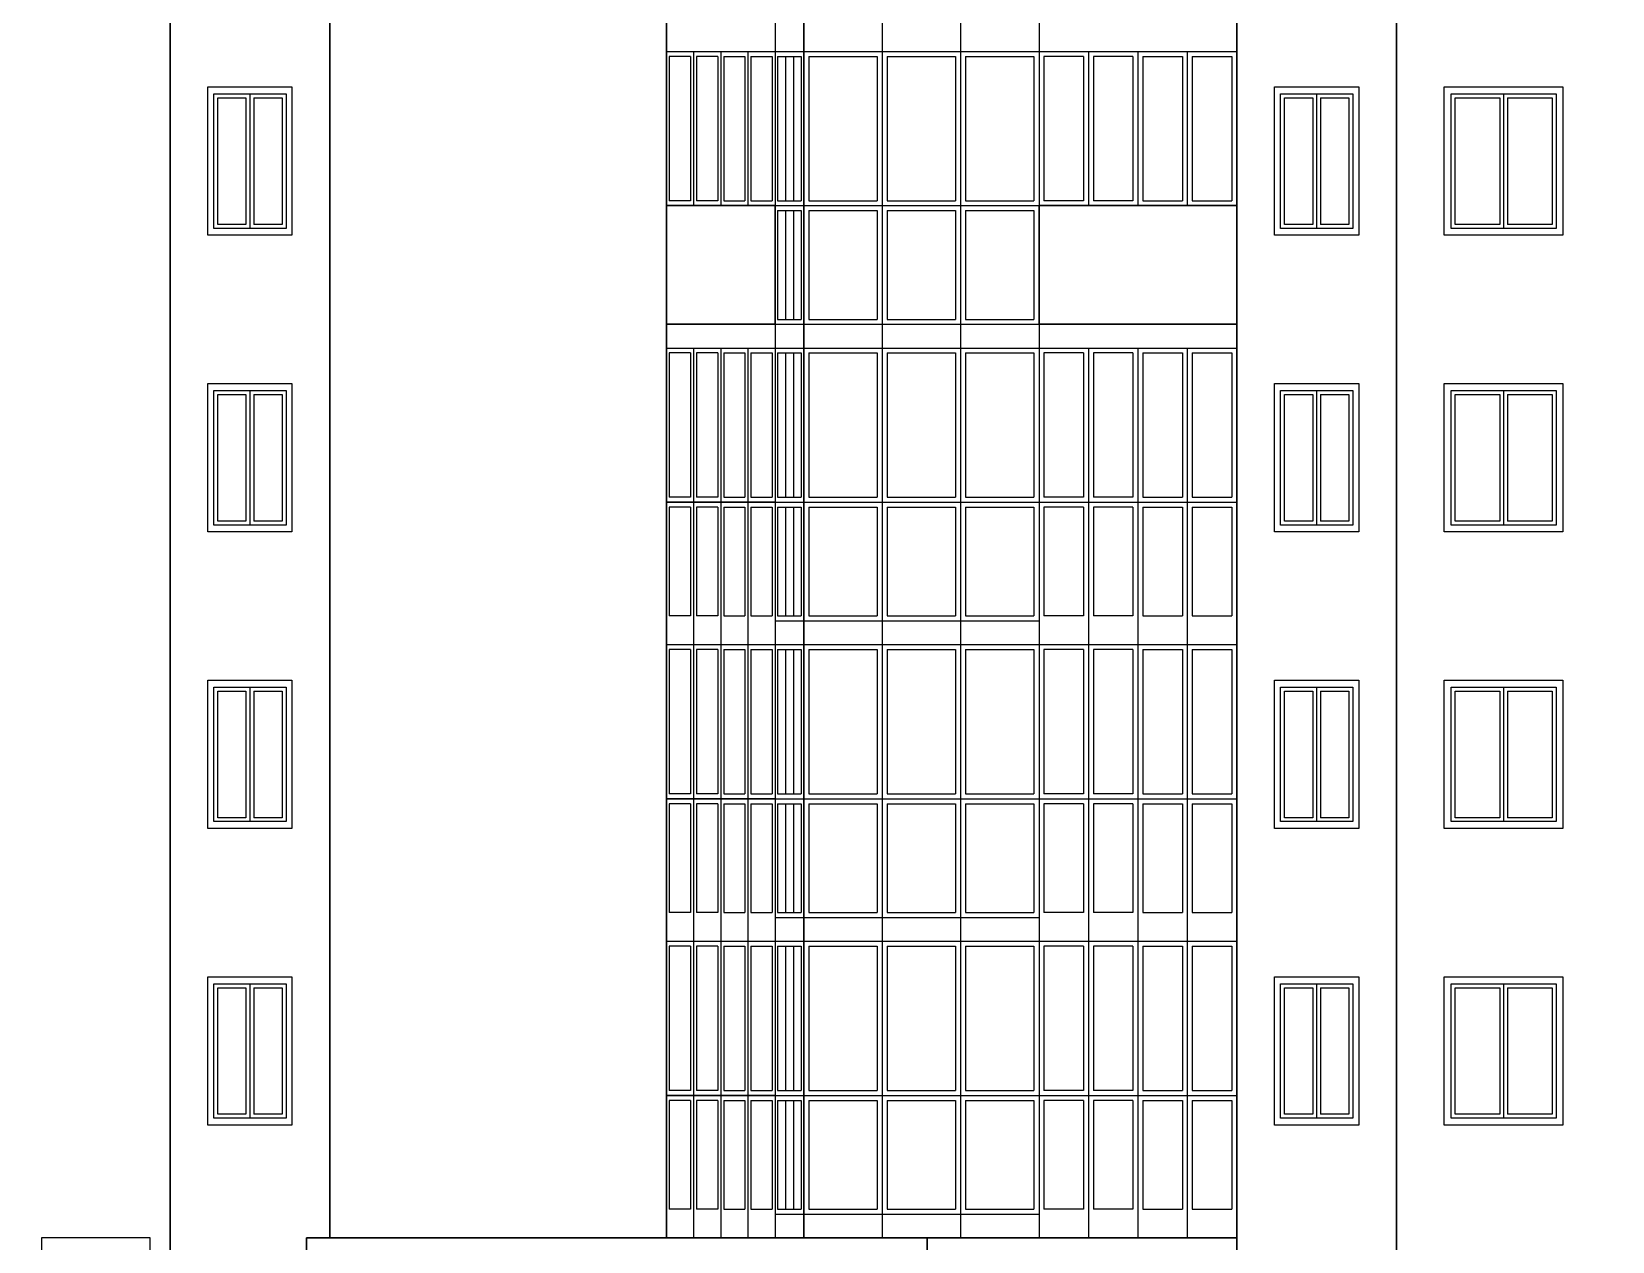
# Model space of a CAD drawing. Header units: inches. Extents: x -634 to 3638, y -6930911 to 5552.
# Drawn here: x 1330.36 to 1345.79, y 3483.68 to 3495.48 of the extents above; entities that cross this region are included whole.
import ezdxf

# ---------------------------------------------------------------- set-up
doc = ezdxf.new("R2010")
doc.units = ezdxf.units.IN
doc.header["$MEASUREMENT"] = 0
doc.linetypes.add('Dashed', pattern=[1128.888893, 564.444447, -564.444447])
for name, color, linetype, lineweight in [('ELEV', 134, 'Continuous', 18), ('фасады', 7, 'Continuous', 30), ('фасады2', 7, 'Continuous', 25)]:
    doc.layers.add(name, color=color, linetype=linetype, lineweight=lineweight)

msp = doc.modelspace()

# ---------------------------------------------------------------- hatches: boundary and pattern name
at = {"layer": 'ELEV', "linetype": 'Continuous'}
h = msp.add_hatch(dxfattribs=at)
h.set_pattern_fill('ANSI31', color=256, scale=0.01044, style=0)
h.set_pattern_definition([(45, (1262.311104, 3366.587935), (-0.02343928418428, 0.02343928418428), [])])
edge = h.paths.add_edge_path()
edge.add_ellipse((1445.78234, 3471.96182), major_axis=(0, 6932302.83262), ratio=0.00000001506, start_angle=89.999976115149, end_angle=270.000023884851)
edge.add_line((1445.67794, 3474.85168), (1445.67794, 3528.48347))
edge.add_line((1445.67794, 3528.48347), (1445.88675, 3528.48347))
edge.add_line((1445.88675, 3528.48347), (1445.88675, 3474.85168))

# ---------------------------------------------------------------- linework, layer by layer
at = {"layer": 'фасады', "color": 7, "ltscale": 100}
for points in [[(1336.55862, 3483.71508), (1336.55862, 3509.76021)], [(1337.89946, 3509.76021), (1337.89946, 3483.71508)], [(1342.12456, 3509.76021), (1342.12456, 3483.71508)]]:
    msp.add_lwpolyline(points, dxfattribs=at)
at = {"layer": 'фасады', "color": 7, "linetype": 'Dashed', "ltscale": 100}
for points in [[(1331.71519, 3498.1846), (1331.71519, 3495.2907)], [(1333.275, 3498.1846), (1333.275, 3495.2907)], [(1343.68437, 3498.1846), (1343.68437, 3495.2907)], [(1331.71519, 3495.2907), (1331.71519, 3492.39679)], [(1333.275, 3495.2907), (1333.275, 3492.39679)], [(1343.68437, 3495.2907), (1343.68437, 3492.39679)], [(1331.71519, 3492.39679), (1331.71519, 3489.50289)], [(1333.275, 3492.39679), (1333.275, 3489.50289)], [(1343.68437, 3492.39679), (1343.68437, 3489.50289)], [(1331.71519, 3489.50289), (1331.71519, 3486.60899)], [(1333.275, 3489.50289), (1333.275, 3486.60899)], [(1343.68437, 3489.50289), (1343.68437, 3486.60899)], [(1331.71519, 3486.60899), (1331.71519, 3483.71508)], [(1333.275, 3486.60899), (1333.275, 3483.71508)], [(1343.68437, 3486.60899), (1343.68437, 3483.71508)], [(1331.71519, 3483.71508), (1331.71519, 3479.95301)], [(1333.04735, 3483.71508), (1333.04735, 3480.10735)], [(1333.04735, 3483.71508), (1342.12456, 3483.71508)], [(1339.10525, 3483.71508), (1339.10525, 3480.10735)], [(1342.12456, 3483.71508), (1342.12456, 3480.10735)], [(1343.68437, 3483.71508), (1343.68437, 3479.95301)]]:
    msp.add_lwpolyline(points, dxfattribs=at)
at = {"layer": 'фасады', "color": 7, "ltscale": 100}
for points in [[(1336.55862, 3493.78587), (1337.61972, 3493.78587), (1337.61972, 3492.62831), (1336.55862, 3492.62831)], [(1342.12456, 3493.78587), (1340.19529, 3493.78587), (1340.19529, 3492.62831), (1342.12456, 3492.62831)]]:
    msp.add_lwpolyline(points, close=True, dxfattribs=at)
at = {"layer": 'фасады2', "color": 7, "ltscale": 100}
for p, q in [((1332.14301, 3493.564), (1332.14301, 3494.8759)), ((1332.14301, 3494.8759), (1332.84719, 3494.8759)), ((1332.18159, 3493.60259), (1332.18159, 3494.83732)), ((1332.18159, 3494.83732), (1332.45651, 3494.83732)), ((1332.53368, 3494.83732), (1332.8086, 3494.83732)), ((1332.8086, 3494.83732), (1332.8086, 3493.60259)), ((1332.84719, 3494.8759), (1332.84719, 3493.564)), ((1342.55237, 3493.564), (1342.55237, 3494.8759)), ((1342.55237, 3494.8759), (1343.25656, 3494.8759)), ((1342.59096, 3493.60259), (1342.59096, 3494.83732)), ((1342.59096, 3494.83732), (1342.86588, 3494.83732)), ((1342.94305, 3494.83732), (1343.21797, 3494.83732)), ((1343.21797, 3494.83732), (1343.21797, 3493.60259)), ((1343.25656, 3494.8759), (1343.25656, 3493.564)), ((1337.61972, 3493.78587), (1336.55862, 3493.78587)), ((1342.12456, 3493.78587), (1340.19529, 3493.78587)), ((1332.84719, 3493.564), (1332.14301, 3493.564)), ((1332.45651, 3493.60259), (1332.18159, 3493.60259)), ((1332.8086, 3493.60259), (1332.53368, 3493.60259)), ((1343.25656, 3493.564), (1342.55237, 3493.564)), ((1342.86588, 3493.60259), (1342.59096, 3493.60259)), ((1343.21797, 3493.60259), (1342.94305, 3493.60259)), ((1332.14301, 3490.6701), (1332.14301, 3491.982)), ((1332.14301, 3491.982), (1332.84719, 3491.982)), ((1332.18159, 3490.70868), (1332.18159, 3491.94341)), ((1332.18159, 3491.94341), (1332.45651, 3491.94341)), ((1332.53368, 3491.94341), (1332.8086, 3491.94341)), ((1332.8086, 3491.94341), (1332.8086, 3490.70868)), ((1332.84719, 3491.982), (1332.84719, 3490.6701)), ((1342.55237, 3490.6701), (1342.55237, 3491.982)), ((1342.55237, 3491.982), (1343.25656, 3491.982)), ((1342.59096, 3490.70868), (1342.59096, 3491.94341)), ((1342.59096, 3491.94341), (1342.86588, 3491.94341)), ((1342.94305, 3491.94341), (1343.21797, 3491.94341)), ((1343.21797, 3491.94341), (1343.21797, 3490.70868)), ((1343.25656, 3491.982), (1343.25656, 3490.6701)), ((1337.61972, 3490.89196), (1336.55862, 3490.89196)), ((1332.84719, 3490.6701), (1332.14301, 3490.6701)), ((1332.45651, 3490.70868), (1332.18159, 3490.70868)), ((1332.8086, 3490.70868), (1332.53368, 3490.70868)), ((1343.25656, 3490.6701), (1342.55237, 3490.6701)), ((1342.86588, 3490.70868), (1342.59096, 3490.70868)), ((1343.21797, 3490.70868), (1342.94305, 3490.70868)), ((1332.14301, 3487.77619), (1332.14301, 3489.0881)), ((1332.14301, 3489.0881), (1332.84719, 3489.0881)), ((1332.84719, 3489.0881), (1332.84719, 3487.77619)), ((1342.55237, 3487.77619), (1342.55237, 3489.0881)), ((1342.55237, 3489.0881), (1343.25656, 3489.0881)), ((1343.25656, 3489.0881), (1343.25656, 3487.77619)), ((1332.18159, 3487.81478), (1332.18159, 3489.04951)), ((1332.18159, 3489.04951), (1332.45651, 3489.04951)), ((1332.53368, 3489.04951), (1332.8086, 3489.04951)), ((1332.8086, 3489.04951), (1332.8086, 3487.81478)), ((1342.59096, 3487.81478), (1342.59096, 3489.04951)), ((1342.59096, 3489.04951), (1342.86588, 3489.04951)), ((1342.94305, 3489.04951), (1343.21797, 3489.04951)), ((1343.21797, 3489.04951), (1343.21797, 3487.81478)), ((1337.61972, 3487.99806), (1336.55862, 3487.99806)), ((1332.84719, 3487.77619), (1332.14301, 3487.77619)), ((1332.45651, 3487.81478), (1332.18159, 3487.81478)), ((1332.8086, 3487.81478), (1332.53368, 3487.81478)), ((1343.25656, 3487.77619), (1342.55237, 3487.77619)), ((1342.86588, 3487.81478), (1342.59096, 3487.81478)), ((1343.21797, 3487.81478), (1342.94305, 3487.81478)), ((1332.14301, 3484.88229), (1332.14301, 3486.19419)), ((1332.14301, 3486.19419), (1332.84719, 3486.19419)), ((1332.84719, 3486.19419), (1332.84719, 3484.88229)), ((1342.55237, 3484.88229), (1342.55237, 3486.19419)), ((1342.55237, 3486.19419), (1343.25656, 3486.19419)), ((1343.25656, 3486.19419), (1343.25656, 3484.88229)), ((1332.18159, 3484.92088), (1332.18159, 3486.15561)), ((1332.18159, 3486.15561), (1332.45651, 3486.15561)), ((1332.53368, 3486.15561), (1332.8086, 3486.15561)), ((1332.8086, 3486.15561), (1332.8086, 3484.92088)), ((1342.59096, 3484.92088), (1342.59096, 3486.15561)), ((1342.59096, 3486.15561), (1342.86588, 3486.15561)), ((1342.94305, 3486.15561), (1343.21797, 3486.15561)), ((1343.21797, 3486.15561), (1343.21797, 3484.92088)), ((1337.61972, 3485.10416), (1336.55862, 3485.10416)), ((1332.84719, 3484.88229), (1332.14301, 3484.88229)), ((1332.45651, 3484.92088), (1332.18159, 3484.92088)), ((1332.8086, 3484.92088), (1332.53368, 3484.92088)), ((1343.25656, 3484.88229), (1342.55237, 3484.88229)), ((1342.86588, 3484.92088), (1342.59096, 3484.92088)), ((1343.21797, 3484.92088), (1342.94305, 3484.92088))]:
    msp.add_line(p, q, dxfattribs=at)
at = {"layer": 'фасады2', "color": 7, "linetype": 'Dashed', "ltscale": 100}
for points in [[(1336.55862, 3498.1846), (1336.55862, 3495.2907)], [(1336.55862, 3498.1846), (1336.55862, 3495.2907)], [(1337.61972, 3498.1846), (1337.61972, 3495.2907)], [(1337.61972, 3498.1846), (1337.61972, 3495.2907)], [(1337.89946, 3498.1846), (1337.89946, 3495.2907)], [(1337.89946, 3498.1846), (1337.89946, 3495.2907)], [(1338.66442, 3498.1846), (1338.66442, 3495.2907)], [(1339.42937, 3498.1846), (1339.42937, 3495.2907)], [(1340.19529, 3498.1846), (1340.19529, 3495.2907)], [(1340.19529, 3498.1846), (1340.19529, 3495.2907)], [(1342.12456, 3498.1846), (1342.12456, 3495.2907)], [(1342.12456, 3498.1846), (1342.12456, 3495.2907)], [(1336.55862, 3495.2907), (1336.55862, 3492.39679)], [(1336.55862, 3495.2907), (1342.12456, 3495.2907)], [(1336.82389, 3495.2907), (1336.82389, 3493.78587)], [(1337.08917, 3495.2907), (1337.08917, 3493.78587)], [(1337.35444, 3495.2907), (1337.35444, 3493.78587)], [(1337.61972, 3495.2907), (1337.61972, 3492.39679)], [(1337.89946, 3495.2907), (1337.89946, 3492.39679)], [(1338.66442, 3495.2907), (1338.66442, 3492.39679)], [(1339.42937, 3495.2907), (1339.42937, 3492.39679)], [(1340.19529, 3495.2907), (1340.19529, 3492.39679)], [(1340.67761, 3495.2907), (1340.67761, 3493.78587)], [(1341.15992, 3495.2907), (1341.15992, 3493.78587)], [(1341.64224, 3495.2907), (1341.64224, 3493.78587)], [(1342.12456, 3495.2907), (1342.12456, 3492.39679)], [(1336.58756, 3495.24246), (1336.58756, 3493.8341)], [(1336.79495, 3495.24246), (1336.58756, 3495.24246)], [(1336.79495, 3495.24246), (1336.79495, 3493.8341)], [(1336.85283, 3495.24246), (1336.85283, 3493.8341)], [(1337.06023, 3495.24246), (1336.85283, 3495.24246)], [(1337.06023, 3495.24246), (1337.06023, 3493.8341)], [(1337.11811, 3495.24246), (1337.11811, 3493.8341)], [(1337.11811, 3495.24246), (1337.3255, 3495.24246)], [(1337.3255, 3495.24246), (1337.3255, 3493.8341)], [(1337.38338, 3495.24246), (1337.38338, 3493.8341)], [(1337.38338, 3495.24246), (1337.59078, 3495.24246)], [(1337.59078, 3495.24246), (1337.59078, 3493.8341)], [(1337.64383, 3495.24246), (1337.87534, 3495.24246)], [(1337.94769, 3495.24246), (1338.61618, 3495.24246)], [(1338.71265, 3495.24246), (1339.38114, 3495.24246)], [(1339.4776, 3495.24246), (1340.14609, 3495.24246)], [(1340.62938, 3495.24246), (1340.24352, 3495.24246)], [(1340.62938, 3495.24246), (1340.62938, 3493.8341)], [(1340.72584, 3495.24246), (1340.72584, 3493.8341)], [(1341.11169, 3495.24246), (1340.72584, 3495.24246)], [(1341.11169, 3495.24246), (1341.11169, 3493.8341)], [(1341.20816, 3495.24246), (1341.20816, 3493.8341)], [(1341.20816, 3495.24246), (1341.59401, 3495.24246)], [(1341.59401, 3495.24246), (1341.59401, 3493.8341)], [(1341.69047, 3495.24246), (1341.69047, 3493.8341)], [(1341.69047, 3495.24246), (1342.07633, 3495.24246)], [(1336.55862, 3493.78587), (1342.12456, 3493.78587)], [(1336.55862, 3493.78587), (1342.12456, 3493.78587)], [(1336.79495, 3493.8341), (1336.58756, 3493.8341)], [(1337.06023, 3493.8341), (1336.85283, 3493.8341)], [(1337.11811, 3493.8341), (1337.3255, 3493.8341)], [(1337.38338, 3493.8341), (1337.59078, 3493.8341)], [(1337.64383, 3493.8341), (1337.87534, 3493.8341)], [(1337.64383, 3493.73763), (1337.87534, 3493.73763)], [(1337.94769, 3493.8341), (1338.61618, 3493.8341)], [(1337.94769, 3493.73763), (1338.61618, 3493.73763)], [(1338.71265, 3493.8341), (1339.38114, 3493.8341)], [(1338.71265, 3493.73763), (1339.38114, 3493.73763)], [(1339.4776, 3493.8341), (1340.14609, 3493.8341)], [(1339.4776, 3493.73763), (1340.14609, 3493.73763)], [(1340.62938, 3493.8341), (1340.24352, 3493.8341)], [(1341.11169, 3493.8341), (1340.72584, 3493.8341)], [(1341.20816, 3493.8341), (1341.59401, 3493.8341)], [(1341.69047, 3493.8341), (1342.07633, 3493.8341)], [(1337.64383, 3492.67654), (1337.87534, 3492.67654)], [(1337.94769, 3492.67654), (1338.61618, 3492.67654)], [(1338.71265, 3492.67654), (1339.38114, 3492.67654)], [(1339.4776, 3492.67654), (1340.14609, 3492.67654)], [(1337.61972, 3492.62831), (1337.61972, 3489.7344)], [(1337.61972, 3492.62831), (1340.19529, 3492.62831)], [(1336.55862, 3492.39679), (1336.55862, 3489.50289)], [(1336.55862, 3492.39679), (1342.12456, 3492.39679)], [(1336.58756, 3492.34856), (1336.58756, 3490.94019)], [(1336.79495, 3492.34856), (1336.58756, 3492.34856)], [(1336.79495, 3492.34856), (1336.79495, 3490.94019)], [(1336.82389, 3492.39679), (1336.82389, 3489.50289)], [(1336.85283, 3492.34856), (1336.85283, 3490.94019)], [(1337.06023, 3492.34856), (1336.85283, 3492.34856)], [(1337.06023, 3492.34856), (1337.06023, 3490.94019)], [(1337.08917, 3492.39679), (1337.08917, 3489.50289)], [(1337.11811, 3492.34856), (1337.11811, 3490.94019)], [(1337.11811, 3492.34856), (1337.3255, 3492.34856)], [(1337.3255, 3492.34856), (1337.3255, 3490.94019)], [(1337.35444, 3492.39679), (1337.35444, 3489.50289)], [(1337.38338, 3492.34856), (1337.38338, 3490.94019)], [(1337.38338, 3492.34856), (1337.59078, 3492.34856)], [(1337.59078, 3492.34856), (1337.59078, 3490.94019)], [(1337.61972, 3492.39679), (1337.61972, 3489.50289)], [(1337.64383, 3492.34856), (1337.87534, 3492.34856)], [(1337.89946, 3492.39679), (1337.89946, 3489.50289)], [(1337.89946, 3492.39679), (1337.89946, 3489.50289)], [(1337.94769, 3492.34856), (1338.61618, 3492.34856)], [(1338.66442, 3492.39679), (1338.66442, 3489.50289)], [(1338.71265, 3492.34856), (1339.38114, 3492.34856)], [(1339.42937, 3492.39679), (1339.42937, 3489.50289)], [(1339.4776, 3492.34856), (1340.14609, 3492.34856)], [(1340.19529, 3492.39679), (1340.19529, 3489.50289)], [(1340.19529, 3492.39679), (1340.19529, 3489.50289)], [(1340.62938, 3492.34856), (1340.24352, 3492.34856)], [(1340.62938, 3492.34856), (1340.62938, 3490.94019)], [(1340.67761, 3492.39679), (1340.67761, 3489.50289)], [(1340.72584, 3492.34856), (1340.72584, 3490.94019)], [(1341.11169, 3492.34856), (1340.72584, 3492.34856)], [(1341.11169, 3492.34856), (1341.11169, 3490.94019)], [(1341.15992, 3492.39679), (1341.15992, 3489.50289)], [(1341.20816, 3492.34856), (1341.20816, 3490.94019)], [(1341.20816, 3492.34856), (1341.59401, 3492.34856)], [(1341.59401, 3492.34856), (1341.59401, 3490.94019)], [(1341.64224, 3492.39679), (1341.64224, 3489.50289)], [(1341.69047, 3492.34856), (1341.69047, 3490.94019)], [(1341.69047, 3492.34856), (1342.07633, 3492.34856)], [(1342.12456, 3492.39679), (1342.12456, 3489.50289)], [(1336.79495, 3490.94019), (1336.58756, 3490.94019)], [(1337.06023, 3490.94019), (1336.85283, 3490.94019)], [(1337.11811, 3490.94019), (1337.3255, 3490.94019)], [(1337.38338, 3490.94019), (1337.59078, 3490.94019)], [(1337.64383, 3490.94019), (1337.87534, 3490.94019)], [(1337.94769, 3490.94019), (1338.61618, 3490.94019)], [(1338.71265, 3490.94019), (1339.38114, 3490.94019)], [(1339.4776, 3490.94019), (1340.14609, 3490.94019)], [(1340.62938, 3490.94019), (1340.24352, 3490.94019)], [(1341.11169, 3490.94019), (1340.72584, 3490.94019)], [(1341.20816, 3490.94019), (1341.59401, 3490.94019)], [(1341.69047, 3490.94019), (1342.07633, 3490.94019)], [(1336.55862, 3490.89196), (1342.12456, 3490.89196)], [(1336.58756, 3490.84373), (1336.58756, 3489.78263)], [(1336.79495, 3490.84373), (1336.58756, 3490.84373)], [(1336.79495, 3490.84373), (1336.79495, 3489.78263)], [(1336.85283, 3490.84373), (1336.85283, 3489.78263)], [(1337.06023, 3490.84373), (1336.85283, 3490.84373)], [(1337.06023, 3490.84373), (1337.06023, 3489.78263)], [(1337.11811, 3490.84373), (1337.11811, 3489.78263)], [(1337.11811, 3490.84373), (1337.3255, 3490.84373)], [(1337.3255, 3490.84373), (1337.3255, 3489.78263)], [(1337.38338, 3490.84373), (1337.38338, 3489.78263)], [(1337.38338, 3490.84373), (1337.59078, 3490.84373)], [(1337.59078, 3490.84373), (1337.59078, 3489.78263)], [(1337.64383, 3490.84373), (1337.87534, 3490.84373)], [(1337.94769, 3490.84373), (1338.61618, 3490.84373)], [(1338.71265, 3490.84373), (1339.38114, 3490.84373)], [(1339.4776, 3490.84373), (1340.14609, 3490.84373)], [(1340.62938, 3490.84373), (1340.24352, 3490.84373)], [(1340.62938, 3490.84373), (1340.62938, 3489.78263)], [(1340.72584, 3490.84373), (1340.72584, 3489.78263)], [(1341.11169, 3490.84373), (1340.72584, 3490.84373)], [(1341.11169, 3490.84373), (1341.11169, 3489.78263)], [(1341.20816, 3490.84373), (1341.20816, 3489.78263)], [(1341.20816, 3490.84373), (1341.59401, 3490.84373)], [(1341.59401, 3490.84373), (1341.59401, 3489.78263)], [(1341.69047, 3490.84373), (1341.69047, 3489.78263)], [(1341.69047, 3490.84373), (1342.07633, 3490.84373)], [(1336.79495, 3489.78263), (1336.58756, 3489.78263)], [(1337.06023, 3489.78263), (1336.85283, 3489.78263)], [(1337.11811, 3489.78263), (1337.3255, 3489.78263)], [(1337.38338, 3489.78263), (1337.59078, 3489.78263)], [(1337.61972, 3489.7344), (1337.61972, 3486.8405)], [(1337.61972, 3489.7344), (1340.19529, 3489.7344)], [(1337.64383, 3489.78263), (1337.87534, 3489.78263)], [(1337.94769, 3489.78263), (1338.61618, 3489.78263)], [(1338.71265, 3489.78263), (1339.38114, 3489.78263)], [(1339.4776, 3489.78263), (1340.14609, 3489.78263)], [(1340.62938, 3489.78263), (1340.24352, 3489.78263)], [(1341.11169, 3489.78263), (1340.72584, 3489.78263)], [(1341.20816, 3489.78263), (1341.59401, 3489.78263)], [(1341.69047, 3489.78263), (1342.07633, 3489.78263)], [(1336.55862, 3489.50289), (1336.55862, 3486.60899)], [(1336.55862, 3489.50289), (1336.55862, 3486.60899)], [(1336.55862, 3489.50289), (1342.12456, 3489.50289)], [(1336.58756, 3489.45466), (1336.58756, 3488.04629)], [(1336.79495, 3489.45466), (1336.58756, 3489.45466)], [(1336.79495, 3489.45466), (1336.79495, 3488.04629)], [(1336.82389, 3489.50289), (1336.82389, 3486.60899)], [(1336.85283, 3489.45466), (1336.85283, 3488.04629)], [(1337.06023, 3489.45466), (1336.85283, 3489.45466)], [(1337.06023, 3489.45466), (1337.06023, 3488.04629)], [(1337.08917, 3489.50289), (1337.08917, 3486.60899)], [(1337.11811, 3489.45466), (1337.11811, 3488.04629)], [(1337.11811, 3489.45466), (1337.3255, 3489.45466)], [(1337.3255, 3489.45466), (1337.3255, 3488.04629)], [(1337.35444, 3489.50289), (1337.35444, 3486.60899)], [(1337.38338, 3489.45466), (1337.38338, 3488.04629)], [(1337.38338, 3489.45466), (1337.59078, 3489.45466)], [(1337.59078, 3489.45466), (1337.59078, 3488.04629)], [(1337.61972, 3489.50289), (1337.61972, 3486.60899)], [(1337.64383, 3489.45466), (1337.87534, 3489.45466)], [(1337.89946, 3489.50289), (1337.89946, 3486.60899)], [(1337.89946, 3489.50289), (1337.89946, 3486.60899)], [(1337.89946, 3489.50289), (1337.89946, 3486.60899)], [(1337.94769, 3489.45466), (1338.61618, 3489.45466)], [(1338.66442, 3489.50289), (1338.66442, 3486.60899)], [(1338.71265, 3489.45466), (1339.38114, 3489.45466)], [(1339.42937, 3489.50289), (1339.42937, 3486.60899)], [(1339.4776, 3489.45466), (1340.14609, 3489.45466)], [(1340.19529, 3489.50289), (1340.19529, 3486.60899)], [(1340.19529, 3489.50289), (1340.19529, 3486.60899)], [(1340.19529, 3489.50289), (1340.19529, 3486.60899)], [(1340.62938, 3489.45466), (1340.24352, 3489.45466)], [(1340.62938, 3489.45466), (1340.62938, 3488.04629)], [(1340.67761, 3489.50289), (1340.67761, 3486.60899)], [(1340.72584, 3489.45466), (1340.72584, 3488.04629)], [(1341.11169, 3489.45466), (1340.72584, 3489.45466)], [(1341.11169, 3489.45466), (1341.11169, 3488.04629)], [(1341.15992, 3489.50289), (1341.15992, 3486.60899)], [(1341.20816, 3489.45466), (1341.20816, 3488.04629)], [(1341.20816, 3489.45466), (1341.59401, 3489.45466)], [(1341.59401, 3489.45466), (1341.59401, 3488.04629)], [(1341.64224, 3489.50289), (1341.64224, 3486.60899)], [(1341.69047, 3489.45466), (1341.69047, 3488.04629)], [(1341.69047, 3489.45466), (1342.07633, 3489.45466)], [(1342.12456, 3489.50289), (1342.12456, 3486.60899)], [(1342.12456, 3489.50289), (1342.12456, 3486.60899)], [(1336.79495, 3488.04629), (1336.58756, 3488.04629)], [(1337.06023, 3488.04629), (1336.85283, 3488.04629)], [(1337.11811, 3488.04629), (1337.3255, 3488.04629)], [(1337.38338, 3488.04629), (1337.59078, 3488.04629)], [(1337.64383, 3488.04629), (1337.87534, 3488.04629)], [(1337.94769, 3488.04629), (1338.61618, 3488.04629)], [(1338.71265, 3488.04629), (1339.38114, 3488.04629)], [(1339.4776, 3488.04629), (1340.14609, 3488.04629)], [(1340.62938, 3488.04629), (1340.24352, 3488.04629)], [(1341.11169, 3488.04629), (1340.72584, 3488.04629)], [(1341.20816, 3488.04629), (1341.59401, 3488.04629)], [(1341.69047, 3488.04629), (1342.07633, 3488.04629)], [(1336.55862, 3487.99806), (1342.12456, 3487.99806)], [(1336.58756, 3487.94983), (1336.58756, 3486.88873)], [(1336.79495, 3487.94983), (1336.58756, 3487.94983)], [(1336.79495, 3487.94983), (1336.79495, 3486.88873)], [(1336.85283, 3487.94983), (1336.85283, 3486.88873)], [(1337.06023, 3487.94983), (1336.85283, 3487.94983)], [(1337.06023, 3487.94983), (1337.06023, 3486.88873)], [(1337.11811, 3487.94983), (1337.11811, 3486.88873)], [(1337.11811, 3487.94983), (1337.3255, 3487.94983)], [(1337.3255, 3487.94983), (1337.3255, 3486.88873)], [(1337.38338, 3487.94983), (1337.38338, 3486.88873)], [(1337.38338, 3487.94983), (1337.59078, 3487.94983)], [(1337.59078, 3487.94983), (1337.59078, 3486.88873)], [(1337.64383, 3487.94983), (1337.87534, 3487.94983)], [(1337.94769, 3487.94983), (1338.61618, 3487.94983)], [(1338.71265, 3487.94983), (1339.38114, 3487.94983)], [(1339.4776, 3487.94983), (1340.14609, 3487.94983)], [(1340.62938, 3487.94983), (1340.24352, 3487.94983)], [(1340.62938, 3487.94983), (1340.62938, 3486.88873)], [(1340.72584, 3487.94983), (1340.72584, 3486.88873)], [(1341.11169, 3487.94983), (1340.72584, 3487.94983)], [(1341.11169, 3487.94983), (1341.11169, 3486.88873)], [(1341.20816, 3487.94983), (1341.20816, 3486.88873)], [(1341.20816, 3487.94983), (1341.59401, 3487.94983)], [(1341.59401, 3487.94983), (1341.59401, 3486.88873)], [(1341.69047, 3487.94983), (1341.69047, 3486.88873)], [(1341.69047, 3487.94983), (1342.07633, 3487.94983)], [(1336.79495, 3486.88873), (1336.58756, 3486.88873)], [(1337.06023, 3486.88873), (1336.85283, 3486.88873)], [(1337.11811, 3486.88873), (1337.3255, 3486.88873)], [(1337.38338, 3486.88873), (1337.59078, 3486.88873)], [(1337.61972, 3486.8405), (1337.61972, 3483.9466)], [(1337.61972, 3486.8405), (1340.19529, 3486.8405)], [(1337.64383, 3486.88873), (1337.87534, 3486.88873)], [(1337.94769, 3486.88873), (1338.61618, 3486.88873)], [(1338.71265, 3486.88873), (1339.38114, 3486.88873)], [(1339.4776, 3486.88873), (1340.14609, 3486.88873)], [(1340.62938, 3486.88873), (1340.24352, 3486.88873)], [(1341.11169, 3486.88873), (1340.72584, 3486.88873)], [(1341.20816, 3486.88873), (1341.59401, 3486.88873)], [(1341.69047, 3486.88873), (1342.07633, 3486.88873)], [(1336.55862, 3486.60899), (1336.55862, 3483.71508)], [(1336.55862, 3486.60899), (1336.55862, 3483.71508)], [(1336.55862, 3486.60899), (1336.55862, 3483.71508)], [(1336.55862, 3486.60899), (1342.12456, 3486.60899)], [(1336.58756, 3486.56075), (1336.58756, 3485.15239)], [(1336.79495, 3486.56075), (1336.58756, 3486.56075)], [(1336.79495, 3486.56075), (1336.79495, 3485.15239)], [(1336.82389, 3486.60899), (1336.82389, 3483.71508)], [(1336.85283, 3486.56075), (1336.85283, 3485.15239)], [(1337.06023, 3486.56075), (1336.85283, 3486.56075)], [(1337.06023, 3486.56075), (1337.06023, 3485.15239)], [(1337.08917, 3486.60899), (1337.08917, 3483.71508)], [(1337.11811, 3486.56075), (1337.11811, 3485.15239)], [(1337.11811, 3486.56075), (1337.3255, 3486.56075)], [(1337.3255, 3486.56075), (1337.3255, 3485.15239)], [(1337.35444, 3486.60899), (1337.35444, 3483.71508)], [(1337.38338, 3486.56075), (1337.38338, 3485.15239)], [(1337.38338, 3486.56075), (1337.59078, 3486.56075)], [(1337.59078, 3486.56075), (1337.59078, 3485.15239)], [(1337.61972, 3486.60899), (1337.61972, 3483.71508)], [(1337.64383, 3486.56075), (1337.87534, 3486.56075)], [(1337.89946, 3486.60899), (1337.89946, 3483.71508)], [(1337.89946, 3486.60899), (1337.89946, 3483.71508)], [(1337.89946, 3486.60899), (1337.89946, 3483.71508)], [(1337.89946, 3486.60899), (1337.89946, 3483.71508)], [(1337.94769, 3486.56075), (1338.61618, 3486.56075)], [(1338.66442, 3486.60899), (1338.66442, 3483.71508)], [(1338.71265, 3486.56075), (1339.38114, 3486.56075)], [(1339.42937, 3486.60899), (1339.42937, 3483.71508)], [(1339.4776, 3486.56075), (1340.14609, 3486.56075)], [(1340.19529, 3486.60899), (1340.19529, 3483.71508)], [(1340.19529, 3486.60899), (1340.19529, 3483.71508)], [(1340.19529, 3486.60899), (1340.19529, 3483.71508)], [(1340.19529, 3486.60899), (1340.19529, 3483.71508)], [(1340.62938, 3486.56075), (1340.24352, 3486.56075)], [(1340.62938, 3486.56075), (1340.62938, 3485.15239)], [(1340.67761, 3486.60899), (1340.67761, 3483.71508)], [(1340.72584, 3486.56075), (1340.72584, 3485.15239)], [(1341.11169, 3486.56075), (1340.72584, 3486.56075)], [(1341.11169, 3486.56075), (1341.11169, 3485.15239)], [(1341.15992, 3486.60899), (1341.15992, 3483.71508)], [(1341.20816, 3486.56075), (1341.20816, 3485.15239)], [(1341.20816, 3486.56075), (1341.59401, 3486.56075)], [(1341.59401, 3486.56075), (1341.59401, 3485.15239)], [(1341.64224, 3486.60899), (1341.64224, 3483.71508)], [(1341.69047, 3486.56075), (1341.69047, 3485.15239)], [(1341.69047, 3486.56075), (1342.07633, 3486.56075)], [(1342.12456, 3486.60899), (1342.12456, 3483.71508)], [(1342.12456, 3486.60899), (1342.12456, 3483.71508)], [(1342.12456, 3486.60899), (1342.12456, 3483.71508)], [(1336.55862, 3485.10416), (1342.12456, 3485.10416)], [(1336.79495, 3485.15239), (1336.58756, 3485.15239)], [(1337.06023, 3485.15239), (1336.85283, 3485.15239)], [(1337.11811, 3485.15239), (1337.3255, 3485.15239)], [(1337.38338, 3485.15239), (1337.59078, 3485.15239)], [(1337.64383, 3485.15239), (1337.87534, 3485.15239)], [(1337.94769, 3485.15239), (1338.61618, 3485.15239)], [(1338.71265, 3485.15239), (1339.38114, 3485.15239)], [(1339.4776, 3485.15239), (1340.14609, 3485.15239)], [(1340.62938, 3485.15239), (1340.24352, 3485.15239)], [(1341.11169, 3485.15239), (1340.72584, 3485.15239)], [(1341.20816, 3485.15239), (1341.59401, 3485.15239)], [(1341.69047, 3485.15239), (1342.07633, 3485.15239)], [(1336.58756, 3485.05593), (1336.58756, 3483.99483)], [(1336.79495, 3485.05593), (1336.58756, 3485.05593)], [(1336.79495, 3485.05593), (1336.79495, 3483.99483)], [(1336.85283, 3485.05593), (1336.85283, 3483.99483)], [(1337.06023, 3485.05593), (1336.85283, 3485.05593)], [(1337.06023, 3485.05593), (1337.06023, 3483.99483)], [(1337.11811, 3485.05593), (1337.11811, 3483.99483)], [(1337.11811, 3485.05593), (1337.3255, 3485.05593)], [(1337.3255, 3485.05593), (1337.3255, 3483.99483)], [(1337.38338, 3485.05593), (1337.38338, 3483.99483)], [(1337.38338, 3485.05593), (1337.59078, 3485.05593)], [(1337.59078, 3485.05593), (1337.59078, 3483.99483)], [(1337.64383, 3485.05593), (1337.87534, 3485.05593)], [(1337.94769, 3485.05593), (1338.61618, 3485.05593)], [(1338.71265, 3485.05593), (1339.38114, 3485.05593)], [(1339.4776, 3485.05593), (1340.14609, 3485.05593)], [(1340.62938, 3485.05593), (1340.24352, 3485.05593)], [(1340.62938, 3485.05593), (1340.62938, 3483.99483)], [(1340.72584, 3485.05593), (1340.72584, 3483.99483)], [(1341.11169, 3485.05593), (1340.72584, 3485.05593)], [(1341.11169, 3485.05593), (1341.11169, 3483.99483)], [(1341.20816, 3485.05593), (1341.20816, 3483.99483)], [(1341.20816, 3485.05593), (1341.59401, 3485.05593)], [(1341.59401, 3485.05593), (1341.59401, 3483.99483)], [(1341.69047, 3485.05593), (1341.69047, 3483.99483)], [(1341.69047, 3485.05593), (1342.07633, 3485.05593)], [(1336.79495, 3483.99483), (1336.58756, 3483.99483)], [(1337.06023, 3483.99483), (1336.85283, 3483.99483)], [(1337.11811, 3483.99483), (1337.3255, 3483.99483)], [(1337.38338, 3483.99483), (1337.59078, 3483.99483)], [(1337.61972, 3483.9466), (1340.19529, 3483.9466)], [(1337.64383, 3483.99483), (1337.87534, 3483.99483)], [(1337.94769, 3483.99483), (1338.61618, 3483.99483)], [(1338.71265, 3483.99483), (1339.38114, 3483.99483)], [(1339.4776, 3483.99483), (1340.14609, 3483.99483)], [(1340.62938, 3483.99483), (1340.24352, 3483.99483)], [(1341.11169, 3483.99483), (1340.72584, 3483.99483)], [(1341.20816, 3483.99483), (1341.59401, 3483.99483)], [(1341.69047, 3483.99483), (1342.07633, 3483.99483)]]:
    msp.add_lwpolyline(points, dxfattribs=at)
at = {"layer": 'фасады2', "color": 7, "ltscale": 100}
for points in [[(1340.19529, 3498.1846), (1340.19529, 3495.2907)], [(1340.19529, 3495.2907), (1340.19529, 3492.39679)], [(1337.64383, 3495.24246), (1337.64383, 3493.8341)], [(1337.721, 3495.24246), (1337.721, 3493.8341)], [(1337.79817, 3495.24246), (1337.79817, 3493.8341)], [(1337.87534, 3495.24246), (1337.87534, 3493.8341)], [(1337.94769, 3495.24246), (1337.94769, 3493.8341)], [(1338.61618, 3495.24246), (1338.61618, 3493.8341)], [(1338.71265, 3495.24246), (1338.71265, 3493.8341)], [(1339.38114, 3495.24246), (1339.38114, 3493.8341)], [(1339.4776, 3495.24246), (1339.4776, 3493.8341)], [(1340.14609, 3495.24246), (1340.14609, 3493.8341)], [(1340.24352, 3495.24246), (1340.24352, 3493.8341)], [(1342.07633, 3495.24246), (1342.07633, 3493.8341)], [(1332.45651, 3494.83732), (1332.45651, 3493.60259)], [(1332.45651, 3494.83732), (1332.45651, 3493.60259)], [(1332.4951, 3494.8759), (1332.4951, 3493.564)], [(1332.53368, 3494.83732), (1332.53368, 3493.60259)], [(1342.86588, 3494.83732), (1342.86588, 3493.60259)], [(1342.86588, 3494.83732), (1342.86588, 3493.60259)], [(1342.90447, 3494.8759), (1342.90447, 3493.564)], [(1342.94305, 3494.83732), (1342.94305, 3493.60259)], [(1344.69049, 3493.60259), (1344.2564, 3493.60259), (1344.2564, 3494.83732), (1344.69049, 3494.83732)], [(1344.69049, 3494.83732), (1344.69049, 3493.60259)], [(1344.72907, 3494.8759), (1344.72907, 3493.564)], [(1344.76766, 3494.83732), (1345.20174, 3494.83732), (1345.20174, 3493.60259), (1344.76766, 3493.60259)], [(1344.76766, 3494.83732), (1344.76766, 3493.60259)], [(1337.64383, 3493.73763), (1337.64383, 3492.67654)], [(1337.721, 3493.73763), (1337.721, 3492.67654)], [(1337.79817, 3493.73763), (1337.79817, 3492.67654)], [(1337.87534, 3493.73763), (1337.87534, 3492.67654)], [(1337.94769, 3493.73763), (1337.94769, 3492.67654)], [(1338.61618, 3493.73763), (1338.61618, 3492.67654)], [(1338.71265, 3493.73763), (1338.71265, 3492.67654)], [(1339.38114, 3493.73763), (1339.38114, 3492.67654)], [(1339.4776, 3493.73763), (1339.4776, 3492.67654)], [(1340.14609, 3493.73763), (1340.14609, 3492.67654)], [(1337.64383, 3492.34856), (1337.64383, 3490.94019)], [(1337.721, 3492.34856), (1337.721, 3490.94019)], [(1337.79817, 3492.34856), (1337.79817, 3490.94019)], [(1337.87534, 3492.34856), (1337.87534, 3490.94019)], [(1337.94769, 3492.34856), (1337.94769, 3490.94019)], [(1338.61618, 3492.34856), (1338.61618, 3490.94019)], [(1338.71265, 3492.34856), (1338.71265, 3490.94019)], [(1339.38114, 3492.34856), (1339.38114, 3490.94019)], [(1339.4776, 3492.34856), (1339.4776, 3490.94019)], [(1340.14609, 3492.34856), (1340.14609, 3490.94019)], [(1340.19529, 3492.39679), (1340.19529, 3489.50289)], [(1340.24352, 3492.34856), (1340.24352, 3490.94019)], [(1342.07633, 3492.34856), (1342.07633, 3490.94019)], [(1332.45651, 3491.94341), (1332.45651, 3490.70868)], [(1332.45651, 3491.94341), (1332.45651, 3490.70868)], [(1332.4951, 3491.982), (1332.4951, 3490.6701)], [(1332.53368, 3491.94341), (1332.53368, 3490.70868)], [(1342.86588, 3491.94341), (1342.86588, 3490.70868)], [(1342.86588, 3491.94341), (1342.86588, 3490.70868)], [(1342.90447, 3491.982), (1342.90447, 3490.6701)], [(1342.94305, 3491.94341), (1342.94305, 3490.70868)], [(1344.69049, 3490.70868), (1344.2564, 3490.70868), (1344.2564, 3491.94341), (1344.69049, 3491.94341)], [(1344.69049, 3491.94341), (1344.69049, 3490.70868)], [(1344.72907, 3491.982), (1344.72907, 3490.6701)], [(1344.76766, 3491.94341), (1345.20174, 3491.94341), (1345.20174, 3490.70868), (1344.76766, 3490.70868)], [(1344.76766, 3491.94341), (1344.76766, 3490.70868)], [(1337.64383, 3490.84373), (1337.64383, 3489.78263)], [(1337.721, 3490.84373), (1337.721, 3489.78263)], [(1337.79817, 3490.84373), (1337.79817, 3489.78263)], [(1337.87534, 3490.84373), (1337.87534, 3489.78263)], [(1337.94769, 3490.84373), (1337.94769, 3489.78263)], [(1338.61618, 3490.84373), (1338.61618, 3489.78263)], [(1338.71265, 3490.84373), (1338.71265, 3489.78263)], [(1339.38114, 3490.84373), (1339.38114, 3489.78263)], [(1339.4776, 3490.84373), (1339.4776, 3489.78263)], [(1340.14609, 3490.84373), (1340.14609, 3489.78263)], [(1340.24352, 3490.84373), (1340.24352, 3489.78263)], [(1342.07633, 3490.84373), (1342.07633, 3489.78263)], [(1337.64383, 3489.45466), (1337.64383, 3488.04629)], [(1337.721, 3489.45466), (1337.721, 3488.04629)], [(1337.79817, 3489.45466), (1337.79817, 3488.04629)], [(1337.87534, 3489.45466), (1337.87534, 3488.04629)], [(1337.94769, 3489.45466), (1337.94769, 3488.04629)], [(1338.61618, 3489.45466), (1338.61618, 3488.04629)], [(1338.71265, 3489.45466), (1338.71265, 3488.04629)], [(1339.38114, 3489.45466), (1339.38114, 3488.04629)], [(1339.4776, 3489.45466), (1339.4776, 3488.04629)], [(1340.14609, 3489.45466), (1340.14609, 3488.04629)], [(1340.19529, 3489.50289), (1340.19529, 3486.60899)], [(1340.24352, 3489.45466), (1340.24352, 3488.04629)], [(1342.07633, 3489.45466), (1342.07633, 3488.04629)], [(1332.4951, 3489.0881), (1332.4951, 3487.77619)], [(1342.90447, 3489.0881), (1342.90447, 3487.77619)], [(1344.72907, 3489.0881), (1344.72907, 3487.77619)], [(1332.45651, 3489.04951), (1332.45651, 3487.81478)], [(1332.45651, 3489.04951), (1332.45651, 3487.81478)], [(1332.53368, 3489.04951), (1332.53368, 3487.81478)], [(1342.86588, 3489.04951), (1342.86588, 3487.81478)], [(1342.86588, 3489.04951), (1342.86588, 3487.81478)], [(1342.94305, 3489.04951), (1342.94305, 3487.81478)], [(1344.69049, 3487.81478), (1344.2564, 3487.81478), (1344.2564, 3489.04951), (1344.69049, 3489.04951)], [(1344.69049, 3489.04951), (1344.69049, 3487.81478)], [(1344.76766, 3489.04951), (1345.20174, 3489.04951), (1345.20174, 3487.81478), (1344.76766, 3487.81478)], [(1344.76766, 3489.04951), (1344.76766, 3487.81478)], [(1337.64383, 3487.94983), (1337.64383, 3486.88873)], [(1337.721, 3487.94983), (1337.721, 3486.88873)], [(1337.79817, 3487.94983), (1337.79817, 3486.88873)], [(1337.87534, 3487.94983), (1337.87534, 3486.88873)], [(1337.94769, 3487.94983), (1337.94769, 3486.88873)], [(1338.61618, 3487.94983), (1338.61618, 3486.88873)], [(1338.71265, 3487.94983), (1338.71265, 3486.88873)], [(1339.38114, 3487.94983), (1339.38114, 3486.88873)], [(1339.4776, 3487.94983), (1339.4776, 3486.88873)], [(1340.14609, 3487.94983), (1340.14609, 3486.88873)], [(1340.24352, 3487.94983), (1340.24352, 3486.88873)], [(1342.07633, 3487.94983), (1342.07633, 3486.88873)], [(1337.64383, 3486.56075), (1337.64383, 3485.15239)], [(1337.721, 3486.56075), (1337.721, 3485.15239)], [(1337.79817, 3486.56075), (1337.79817, 3485.15239)], [(1337.87534, 3486.56075), (1337.87534, 3485.15239)], [(1337.94769, 3486.56075), (1337.94769, 3485.15239)], [(1338.61618, 3486.56075), (1338.61618, 3485.15239)], [(1338.71265, 3486.56075), (1338.71265, 3485.15239)], [(1339.38114, 3486.56075), (1339.38114, 3485.15239)], [(1339.4776, 3486.56075), (1339.4776, 3485.15239)], [(1340.14609, 3486.56075), (1340.14609, 3485.15239)], [(1340.19529, 3486.60899), (1340.19529, 3483.71508)], [(1340.24352, 3486.56075), (1340.24352, 3485.15239)], [(1342.07633, 3486.56075), (1342.07633, 3485.15239)], [(1332.4951, 3486.19419), (1332.4951, 3484.88229)], [(1342.90447, 3486.19419), (1342.90447, 3484.88229)], [(1344.72907, 3486.19419), (1344.72907, 3484.88229)], [(1332.45651, 3486.15561), (1332.45651, 3484.92088)], [(1332.45651, 3486.15561), (1332.45651, 3484.92088)], [(1332.53368, 3486.15561), (1332.53368, 3484.92088)], [(1342.86588, 3486.15561), (1342.86588, 3484.92088)], [(1342.86588, 3486.15561), (1342.86588, 3484.92088)], [(1342.94305, 3486.15561), (1342.94305, 3484.92088)], [(1344.69049, 3484.92088), (1344.2564, 3484.92088), (1344.2564, 3486.15561), (1344.69049, 3486.15561)], [(1344.69049, 3486.15561), (1344.69049, 3484.92088)], [(1344.76766, 3486.15561), (1345.20174, 3486.15561), (1345.20174, 3484.92088), (1344.76766, 3484.92088)], [(1344.76766, 3486.15561), (1344.76766, 3484.92088)], [(1337.64383, 3485.05593), (1337.64383, 3483.99483)], [(1337.721, 3485.05593), (1337.721, 3483.99483)], [(1337.79817, 3485.05593), (1337.79817, 3483.99483)], [(1337.87534, 3485.05593), (1337.87534, 3483.99483)], [(1337.94769, 3485.05593), (1337.94769, 3483.99483)], [(1338.61618, 3485.05593), (1338.61618, 3483.99483)], [(1338.71265, 3485.05593), (1338.71265, 3483.99483)], [(1339.38114, 3485.05593), (1339.38114, 3483.99483)], [(1339.4776, 3485.05593), (1339.4776, 3483.99483)], [(1340.14609, 3485.05593), (1340.14609, 3483.99483)], [(1340.24352, 3485.05593), (1340.24352, 3483.99483)], [(1342.07633, 3485.05593), (1342.07633, 3483.99483)]]:
    msp.add_lwpolyline(points, dxfattribs=at)
for points in [[(1332.08513, 3494.94343), (1332.90507, 3494.94343), (1332.90507, 3493.49648), (1332.08513, 3493.49648)], [(1342.4945, 3494.94343), (1343.31444, 3494.94343), (1343.31444, 3493.49648), (1342.4945, 3493.49648)], [(1344.15029, 3494.94343), (1345.30785, 3494.94343), (1345.30785, 3493.49648), (1344.15029, 3493.49648)], [(1344.21782, 3494.8759), (1345.24033, 3494.8759), (1345.24033, 3493.564), (1344.21782, 3493.564)], [(1332.08513, 3492.04952), (1332.90507, 3492.04952), (1332.90507, 3490.60257), (1332.08513, 3490.60257)], [(1342.4945, 3492.04952), (1343.31444, 3492.04952), (1343.31444, 3490.60257), (1342.4945, 3490.60257)], [(1344.15029, 3492.04952), (1345.30785, 3492.04952), (1345.30785, 3490.60257), (1344.15029, 3490.60257)], [(1344.21782, 3491.982), (1345.24033, 3491.982), (1345.24033, 3490.6701), (1344.21782, 3490.6701)], [(1332.08513, 3489.15562), (1332.90507, 3489.15562), (1332.90507, 3487.70867), (1332.08513, 3487.70867)], [(1342.4945, 3489.15562), (1343.31444, 3489.15562), (1343.31444, 3487.70867), (1342.4945, 3487.70867)], [(1344.15029, 3489.15562), (1345.30785, 3489.15562), (1345.30785, 3487.70867), (1344.15029, 3487.70867)], [(1344.21782, 3489.0881), (1345.24033, 3489.0881), (1345.24033, 3487.77619), (1344.21782, 3487.77619)], [(1332.08513, 3486.26172), (1332.90507, 3486.26172), (1332.90507, 3484.81477), (1332.08513, 3484.81477)], [(1342.4945, 3486.26172), (1343.31444, 3486.26172), (1343.31444, 3484.81477), (1342.4945, 3484.81477)], [(1344.15029, 3486.26172), (1345.30785, 3486.26172), (1345.30785, 3484.81477), (1344.15029, 3484.81477)], [(1344.21782, 3486.19419), (1345.24033, 3486.19419), (1345.24033, 3484.88229), (1344.21782, 3484.88229)], [(1331.52226, 3483.71508), (1330.46117, 3483.71508), (1330.46117, 3480.18452), (1331.52226, 3480.18452)]]:
    msp.add_lwpolyline(points, close=True, dxfattribs=at)

doc.saveas('drawing.dxf')
